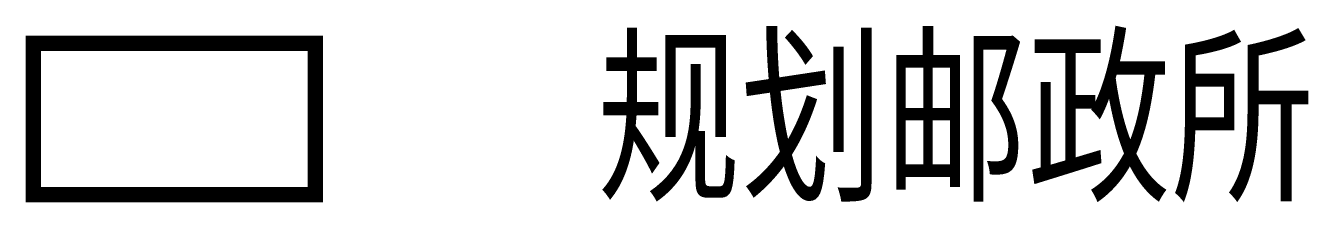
# Model space of a CAD drawing. Header units: millimetres. Extents: x -0.2 to 31.8, y -0.2 to 4.2.
import ezdxf

# ---------------------------------------------------------------- set-up
doc = ezdxf.new("R2010")
doc.units = ezdxf.units.MM
doc.linetypes.add('CONTINOUS', pattern=[0])
doc.layers.add('设施图块', color=7, linetype='Continuous')
doc.styles.add('设施块标注', font='SIMFANG.TTF', dxfattribs={"width": 0.75})

msp = doc.modelspace()

# ---------------------------------------------------------------- linework, layer by layer
at = {"layer": '设施图块', "color": 5, "const_width": 0.384}
msp.add_lwpolyline([(0, 0), (7.041, 0), (7.041, 3.774), (0, 3.774)], close=True, dxfattribs=at)

# ---------------------------------------------------------------- texts
at = {"layer": '设施图块', "linetype": 'CONTINOUS', "style": '设施块标注', "width": 0.75}
msp.add_attdef('规划邮政所', (14.07, 0.203), '规划邮政所', height=3.5, dxfattribs=at)

doc.saveas('drawing.dxf')
